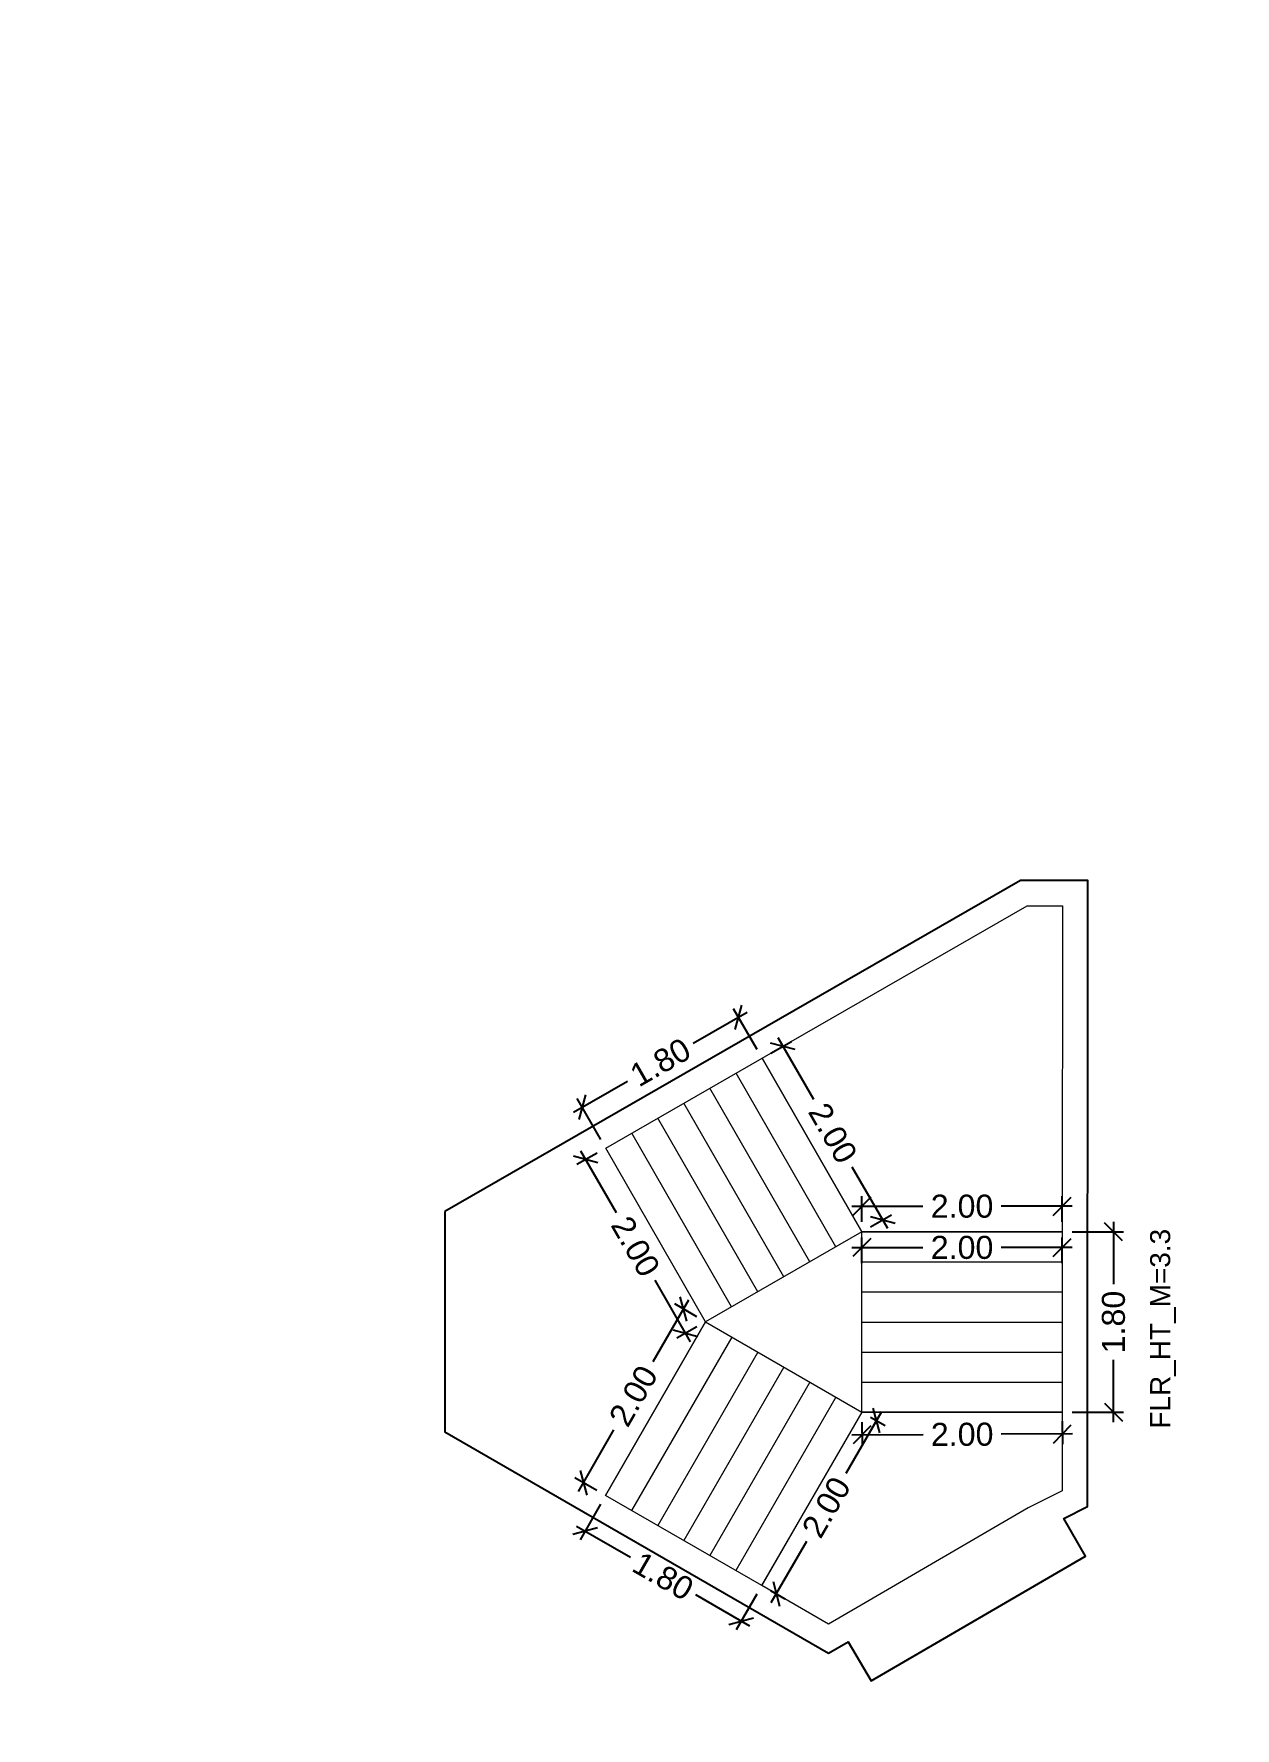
# Model space of a CAD drawing. Header units: metres. Extents: x 256329 to 886268, y -249371 to 355.
# Drawn here: x 283771.16 to 283783.15, y -611.79 to -594.87 of the extents above; entities that cross this region are included whole.
import ezdxf

# ---------------------------------------------------------------- set-up
doc = ezdxf.new("R2010")
doc.units = ezdxf.units.M
doc.header["$MEASUREMENT"] = 0
doc.header["$PDMODE"] = 35
doc.linetypes.add('CONTINOUS', pattern=[0])
doc.layers.get('0').update_dxf_attribs({"lineweight": 18})
doc.layers.get('Defpoints').update_dxf_attribs({"lineweight": 20})
doc.layers.add('BLK_1_FLR_5_STAIR_3', color=7, linetype='Continuous', plot=False)
for name, color, linetype, lineweight in [('BLK_1_FLR_5_STAIR_3_FLIGHT_1', 7, 'Continuous', 0), ('BLK_1_FLR_5_STAIR_3_FLIGHT_2', 7, 'Continuous', 0), ('BLK_1_FLR_5_STAIR_3_FLIGHT_3', 7, 'Continuous', 0), ('BLK_1_FLR_5_STAIR_3_LANDING_1', 7, 'Continuous', 0), ('BLK_1_FLR_5_STAIR_3_LANDING_2', 7, 'Continuous', 0)]:
    doc.layers.add(name, color=color, linetype=linetype, lineweight=lineweight)
doc.styles.get("Standard").update_dxf_attribs({"font": 'arial.ttf'})
doc.dimstyles.new('METRIC DIM', dxfattribs={"dimtxt": 0.23, "dimasz": 0.18, "dimexe": 0.1, "dimexo": 0.1, "dimgap": 0.09, "dimtad": 0, "dimzin": 0, "dimdsep": 46, "dimtxsty": 'Standard', "dimblk": 'OBLIQUE', "dimcen": 0, "dimdle": 0.1, "dimclrd": 147, "dimclre": 147, "dimclrt": 7, "dimadec": 0, "dimazin": 0, "dimtfac": 1, "dimtofl": 0, "dimtmove": 0, "dimatfit": 2, "dimfxl": 0.125, "dimtolj": 1, "dimtzin": 0, "dimarcsym": 0})

# ---------------------------------------------------------------- blocks, each defined once
blk = doc.blocks.new('_Oblique')
at = {"color": 0, "linetype": 'ByBlock', "lineweight": -2}
blk.add_line((-0.5, -0.5), (0.5, 0.5), dxfattribs=at)
blk = doc.blocks.new('*D966')
at = {"layer": 'BLK_1_FLR_5_STAIR_3_FLIGHT_1', "color": 147, "lineweight": -2, "transparency": 16777216}
for p, q in [((283778.374872, -605.012028), (283778.139779, -604.602905)), ((283778.276306, -604.639787), (283777.73657, -604.949934)), ((283776.542214, -605.636242), (283777.08195, -605.326095)), ((283776.814189, -605.908838), (283776.579096, -605.499715))]:
    blk.add_line(p, q, dxfattribs=at)
at = {"layer": 'Defpoints', "color": 0, "linetype": 'CONTINOUS', "transparency": 16777216}
for p in [(283778.189602, -604.68961), (283778.424695, -605.098733, 0.042641), (283776.864012, -605.995543, 0.042641)]:
    blk.add_point(p, dxfattribs=at)
at = {"layer": 'BLK_1_FLR_5_STAIR_3_FLIGHT_1', "color": 147, "linetype": 'CONTINOUS', "lineweight": -2, "transparency": 16777216, "xscale": 0.18, "yscale": 0.18, "zscale": 0.18}
for p, rotation in [((283778.189602, -604.68961), 29.88281300000001), ((283776.628919, -605.586419), 209.882813)]:
    blk.add_blockref('_Oblique', p, dxfattribs=dict(at, rotation=rotation))
at = {"layer": 'BLK_1_FLR_5_STAIR_3_FLIGHT_1', "color": 7, "linetype": 'CONTINOUS', "transparency": 16777216, "insert": (283777.40926, -605.138014), "char_height": 0.23, "attachment_point": 5, "rotation": 29.8828126}
blk.add_mtext('\\A1;1.80', dxfattribs=at)
blk = doc.blocks.new('*D967')
at = {"layer": 'BLK_1_FLR_5_STAIR_3_FLIGHT_2', "color": 147, "lineweight": -2, "transparency": 16777216}
for p, q in [((283781.521797, -606.832861), (283782.033769, -606.833045)), ((283781.933805, -606.733009), (283781.933581, -607.35551)), ((283781.933086, -608.733009), (283781.93331, -608.110509)), ((283781.52115, -608.632861), (283782.033122, -608.633045))]:
    blk.add_line(p, q, dxfattribs=at)
at = {"layer": 'Defpoints', "color": 0, "linetype": 'CONTINOUS', "transparency": 16777216}
for p in [(283781.421797, -606.832825, 0.042641), (283781.933769, -606.833009), (283781.42115, -608.632825, 0.042641)]:
    blk.add_point(p, dxfattribs=at)
at = {"layer": 'BLK_1_FLR_5_STAIR_3_FLIGHT_2', "color": 147, "linetype": 'CONTINOUS', "lineweight": -2, "transparency": 16777216, "xscale": 0.18, "yscale": 0.18, "zscale": 0.18}
for p, rotation in [((283781.933769, -606.833009), 89.979403), ((283781.933122, -608.633009), 269.979403)]:
    blk.add_blockref('_Oblique', p, dxfattribs=dict(at, rotation=rotation))
at = {"layer": 'BLK_1_FLR_5_STAIR_3_FLIGHT_2', "color": 7, "linetype": 'CONTINOUS', "transparency": 16777216, "insert": (283781.933445, -607.733009), "char_height": 0.23, "attachment_point": 5, "rotation": 89.9794033}
blk.add_mtext('\\A1;1.80', dxfattribs=at)
blk = doc.blocks.new('*D968')
at = {"layer": 'BLK_1_FLR_5_STAIR_3_FLIGHT_3', "color": 147, "lineweight": -2, "transparency": 16777216}
for p, q in [((283777.689195, -607.515806), (283777.335051, -608.131732)), ((283777.773776, -607.67979), (283777.552658, -607.552652)), ((283776.591825, -609.424348), (283776.945969, -608.808422)), ((283776.776097, -609.414948), (283776.55498, -609.287811))]:
    blk.add_line(p, q, dxfattribs=at)
at = {"layer": 'Defpoints', "color": 0, "linetype": 'CONTINOUS', "transparency": 16777216}
for p in [(283777.639349, -607.602497), (283777.860467, -607.729635, 0.042641), (283776.862789, -609.464794, 0.042641)]:
    blk.add_point(p, dxfattribs=at)
at = {"layer": 'BLK_1_FLR_5_STAIR_3_FLIGHT_3', "color": 147, "linetype": 'CONTINOUS', "lineweight": -2, "transparency": 16777216, "xscale": 0.18, "yscale": 0.18, "zscale": 0.18}
for p, rotation in [((283777.639349, -607.602497), 60.102044), ((283776.641671, -609.337656), 240.102044)]:
    blk.add_blockref('_Oblique', p, dxfattribs=dict(at, rotation=rotation))
at = {"layer": 'BLK_1_FLR_5_STAIR_3_FLIGHT_3', "color": 7, "linetype": 'CONTINOUS', "transparency": 16777216, "insert": (283777.14051, -608.470077), "char_height": 0.23, "attachment_point": 5, "rotation": 60.1020442}
blk.add_mtext('\\A1;2.00', dxfattribs=at)
blk = doc.blocks.new('*D969')
at = {"layer": 'BLK_1_FLR_5_STAIR_3_FLIGHT_1', "color": 147, "lineweight": -2, "transparency": 16777216}
for p, q in [((283776.777307, -606.045366), (283776.576588, -606.160704)), ((283776.61347, -606.024177), (283776.967069, -606.639531)), ((283777.709571, -607.931678), (283777.355972, -607.316324)), ((283777.773762, -607.779458), (283777.573044, -607.894796))]:
    blk.add_line(p, q, dxfattribs=at)
at = {"layer": 'Defpoints', "color": 0, "linetype": 'CONTINOUS', "transparency": 16777216}
for p in [(283776.663293, -606.110881), (283776.864012, -605.995543, 0.042641), (283777.860467, -607.729635, 0.042641)]:
    blk.add_point(p, dxfattribs=at)
at = {"layer": 'BLK_1_FLR_5_STAIR_3_FLIGHT_1', "color": 147, "linetype": 'CONTINOUS', "lineweight": -2, "transparency": 16777216, "xscale": 0.18, "yscale": 0.18, "zscale": 0.18}
for p, rotation in [((283776.663293, -606.110881), 119.882813), ((283777.659748, -607.844974), 299.882813)]:
    blk.add_blockref('_Oblique', p, dxfattribs=dict(at, rotation=rotation))
at = {"layer": 'BLK_1_FLR_5_STAIR_3_FLIGHT_1', "color": 7, "linetype": 'CONTINOUS', "transparency": 16777216, "insert": (283777.16152, -606.977927), "char_height": 0.23, "attachment_point": 5, "rotation": 299.8828126}
blk.add_mtext('\\A1;2.00', dxfattribs=at)
blk = doc.blocks.new('*D970')
at = {"layer": 'BLK_1_FLR_5_STAIR_3_LANDING_2', "color": 147, "lineweight": -2, "transparency": 16777216}
for p, q in [((283779.322169, -608.860552), (283780.031985, -608.857375)), ((283779.421598, -608.732824), (283779.422615, -608.960104)), ((283781.522366, -608.850703), (283780.81255, -608.853881)), ((283781.421797, -608.723871), (283781.422814, -608.95115))]:
    blk.add_line(p, q, dxfattribs=at)
at = {"layer": 'Defpoints', "color": 0, "linetype": 'CONTINOUS', "transparency": 16777216}
for p in [(283779.42115, -608.632825, 0.042641), (283781.421349, -608.623872, 0.042641), (283781.422367, -608.851151)]:
    blk.add_point(p, dxfattribs=at)
at = {"layer": 'BLK_1_FLR_5_STAIR_3_LANDING_2', "color": 147, "linetype": 'CONTINOUS', "lineweight": -2, "transparency": 16777216, "xscale": 0.18, "yscale": 0.18, "zscale": 0.18}
for p, rotation in [((283779.422168, -608.860105), 180.256477), ((283781.422367, -608.851151), 0.256477)]:
    blk.add_blockref('_Oblique', p, dxfattribs=dict(at, rotation=rotation))
at = {"layer": 'BLK_1_FLR_5_STAIR_3_LANDING_2', "color": 7, "linetype": 'CONTINOUS', "transparency": 16777216, "insert": (283780.422267, -608.855628), "char_height": 0.23, "attachment_point": 5, "rotation": 0.2564771}
blk.add_mtext('\\A1;2.00', dxfattribs=at)
blk = doc.blocks.new('*D971')
at = {"layer": 'BLK_1_FLR_5_STAIR_3_LANDING_2', "color": 147, "lineweight": -2, "transparency": 16777216}
for p, q in [((283779.616076, -608.629859), (283779.261499, -609.244273)), ((283779.507762, -608.682809), (283779.652704, -608.766455)), ((283778.516763, -610.534757), (283778.87134, -609.920343)), ((283778.508417, -610.414483), (283778.653359, -610.498128))]:
    blk.add_line(p, q, dxfattribs=at)
at = {"layer": 'Defpoints', "color": 0, "linetype": 'CONTINOUS', "transparency": 16777216}
for p in [(283779.42115, -608.632825, 0.042641), (283778.421805, -610.364499, 0.042641), (283778.566747, -610.448145)]:
    blk.add_point(p, dxfattribs=at)
at = {"layer": 'BLK_1_FLR_5_STAIR_3_LANDING_2', "color": 147, "linetype": 'CONTINOUS', "lineweight": -2, "transparency": 16777216, "xscale": 0.18, "yscale": 0.18, "zscale": 0.18}
for p, rotation in [((283779.566092, -608.716471), 60.01084000000001), ((283778.566747, -610.448145), 240.01084)]:
    blk.add_blockref('_Oblique', p, dxfattribs=dict(at, rotation=rotation))
at = {"layer": 'BLK_1_FLR_5_STAIR_3_LANDING_2', "color": 7, "linetype": 'CONTINOUS', "transparency": 16777216, "insert": (283779.066419, -609.582308), "char_height": 0.23, "attachment_point": 5, "rotation": 60.0108404}
blk.add_mtext('\\A1;2.00', dxfattribs=at)
blk = doc.blocks.new('*D972')
at = {"layer": 'BLK_1_FLR_5_STAIR_3_LANDING_1', "color": 147, "lineweight": -2, "transparency": 16777216}
for p, q in [((283778.5114, -605.04891), (283778.719525, -604.929316)), ((283778.582998, -604.892434), (283778.936597, -605.507788)), ((283779.679099, -606.799935), (283779.3255, -606.184581)), ((283779.507855, -606.783003), (283779.715981, -606.663408))]:
    blk.add_line(p, q, dxfattribs=at)
at = {"layer": 'Defpoints', "color": 0, "linetype": 'CONTINOUS', "transparency": 16777216}
for p in [(283778.424695, -605.098733, 0.042641), (283778.632821, -604.979138), (283779.42115, -606.832825, 0.042641)]:
    blk.add_point(p, dxfattribs=at)
at = {"layer": 'BLK_1_FLR_5_STAIR_3_LANDING_1', "color": 147, "linetype": 'CONTINOUS', "lineweight": -2, "transparency": 16777216, "xscale": 0.18, "yscale": 0.18, "zscale": 0.18}
for p, rotation in [((283778.632821, -604.979138), 119.882813), ((283779.629276, -606.713231), 299.882813)]:
    blk.add_blockref('_Oblique', p, dxfattribs=dict(at, rotation=rotation))
at = {"layer": 'BLK_1_FLR_5_STAIR_3_LANDING_1', "color": 7, "linetype": 'CONTINOUS', "transparency": 16777216, "insert": (283779.131048, -605.846185), "char_height": 0.23, "attachment_point": 5, "rotation": 299.8828126}
blk.add_mtext('\\A1;2.00', dxfattribs=at)
blk = doc.blocks.new('*D973')
at = {"layer": 'BLK_1_FLR_5_STAIR_3_LANDING_1', "color": 147, "lineweight": -2, "transparency": 16777216}
for p, q in [((283779.42115, -606.732825), (283779.42115, -606.477175)), ((283781.42115, -606.732825), (283781.42115, -606.477175)), ((283779.32115, -606.577175), (283780.030864, -606.577175)), ((283781.52115, -606.577175), (283780.811437, -606.577175))]:
    blk.add_line(p, q, dxfattribs=at)
at = {"layer": 'Defpoints', "color": 0, "linetype": 'CONTINOUS', "transparency": 16777216}
for p in [(283781.42115, -606.577175), (283779.42115, -606.832825, 0.042641), (283781.42115, -606.832825, 0.042641)]:
    blk.add_point(p, dxfattribs=at)
at = {"layer": 'BLK_1_FLR_5_STAIR_3_LANDING_1', "color": 147, "linetype": 'CONTINOUS', "lineweight": -2, "transparency": 16777216, "xscale": 0.18, "yscale": 0.18, "zscale": 0.18, "rotation": 180}
blk.add_blockref('_Oblique', (283779.42115, -606.577175), dxfattribs=at)
at = {"layer": 'BLK_1_FLR_5_STAIR_3_LANDING_1', "color": 147, "linetype": 'CONTINOUS', "lineweight": -2, "transparency": 16777216, "xscale": 0.18, "yscale": 0.18, "zscale": 0.18}
blk.add_blockref('_Oblique', (283781.42115, -606.577175), dxfattribs=at)
at = {"layer": 'BLK_1_FLR_5_STAIR_3_LANDING_1', "color": 7, "linetype": 'CONTINOUS', "transparency": 16777216, "insert": (283780.42115, -606.577175), "char_height": 0.23, "attachment_point": 5}
blk.add_mtext('\\A1;2.00', dxfattribs=at)
blk = doc.blocks.new('*D974')
at = {"layer": 'BLK_1_FLR_5_STAIR_3_FLIGHT_3', "color": 147, "lineweight": -2, "transparency": 16777216}
for p, q in [((283776.812805, -609.551406), (283776.607399, -609.907335)), ((283776.570771, -609.77074), (283777.10993, -610.081888)), ((283778.303011, -610.770412), (283777.763851, -610.459264)), ((283778.371821, -610.451111), (283778.166415, -610.80704))]:
    blk.add_line(p, q, dxfattribs=at)
at = {"layer": 'Defpoints', "color": 0, "linetype": 'CONTINOUS', "transparency": 16777216}
for p in [(283776.862789, -609.464794, 0.042641), (283778.421805, -610.364499, 0.042641), (283778.216399, -610.720428)]:
    blk.add_point(p, dxfattribs=at)
at = {"layer": 'BLK_1_FLR_5_STAIR_3_FLIGHT_3', "color": 147, "linetype": 'CONTINOUS', "lineweight": -2, "transparency": 16777216, "xscale": 0.18, "yscale": 0.18, "zscale": 0.18}
for p, rotation in [((283776.657383, -609.820723), 150.01084), ((283778.216399, -610.720428), 330.01084)]:
    blk.add_blockref('_Oblique', p, dxfattribs=dict(at, rotation=rotation))
at = {"layer": 'BLK_1_FLR_5_STAIR_3_FLIGHT_3', "color": 7, "linetype": 'CONTINOUS', "transparency": 16777216, "insert": (283777.436891, -610.270576), "char_height": 0.23, "attachment_point": 5, "rotation": 330.0108404}
blk.add_mtext('\\A1;1.80', dxfattribs=at)
blk = doc.blocks.new('*D985')
at = {"layer": 'BLK_1_FLR_5_STAIR_3_FLIGHT_2', "color": 147, "lineweight": -2, "transparency": 16777216}
for p, q in [((283779.32115, -606.988778), (283780.030864, -606.988778)), ((283779.42115, -607.144429), (283779.42115, -606.888778)), ((283781.52115, -606.988778), (283780.811437, -606.988778)), ((283781.42115, -607.144429), (283781.42115, -606.888778))]:
    blk.add_line(p, q, dxfattribs=at)
at = {"layer": 'Defpoints', "color": 0, "linetype": 'CONTINOUS', "transparency": 16777216}
for p in [(283781.42115, -606.988778), (283779.42115, -607.244429, 0.042641), (283781.42115, -607.244429, 0.042641)]:
    blk.add_point(p, dxfattribs=at)
at = {"layer": 'BLK_1_FLR_5_STAIR_3_FLIGHT_2', "color": 147, "linetype": 'CONTINOUS', "lineweight": -2, "transparency": 16777216, "xscale": 0.18, "yscale": 0.18, "zscale": 0.18, "rotation": 180}
blk.add_blockref('_Oblique', (283779.42115, -606.988778), dxfattribs=at)
at = {"layer": 'BLK_1_FLR_5_STAIR_3_FLIGHT_2', "color": 147, "linetype": 'CONTINOUS', "lineweight": -2, "transparency": 16777216, "xscale": 0.18, "yscale": 0.18, "zscale": 0.18}
blk.add_blockref('_Oblique', (283781.42115, -606.988778), dxfattribs=at)
at = {"layer": 'BLK_1_FLR_5_STAIR_3_FLIGHT_2', "color": 7, "linetype": 'CONTINOUS', "transparency": 16777216, "insert": (283780.42115, -606.988778), "char_height": 0.23, "attachment_point": 5}
blk.add_mtext('\\A1;2.00', dxfattribs=at)

msp = doc.modelspace()

# ---------------------------------------------------------------- linework, layer by layer
at = {"layer": 'BLK_1_FLR_5_STAIR_3', "color": 7, "linetype": 'CONTINOUS', "elevation": -101.239328}
msp.add_lwpolyline([(283775.256159, -606.627294), (283775.256159, -608.830087), (283779.088372, -611.041649), (283779.284172, -610.928518), (283779.513933, -611.317043), (283781.652114, -610.071352), (283781.435724, -609.695478), (283781.67443, -609.575744), (283781.675994, -603.324002), (283781.005042, -603.323834)], close=True, dxfattribs=at)
at = {"layer": 'BLK_1_FLR_5_STAIR_3_FLIGHT_1', "color": 3, "linetype": 'CONTINOUS'}
for p, q in [((283779.42115, -606.832825, -101.239328), (283778.424695, -605.098733, -101.239328)), ((283779.161036, -606.982294, -101.239328), (283778.164581, -605.248201, -101.239328)), ((283778.900923, -607.131762, -101.239328), (283777.904467, -605.39767, -101.239328)), ((283778.640809, -607.28123, -101.239328), (283777.644353, -605.547138, -101.239328)), ((283778.380695, -607.430699, -101.239328), (283777.384239, -605.696606, -101.239328)), ((283778.120581, -607.580167, -101.239328), (283777.124126, -605.846074, -101.239328)), ((283777.860467, -607.729635, -101.239328), (283776.864012, -605.995543, -101.239328))]:
    msp.add_line(p, q, dxfattribs=at)
at = {"layer": 'BLK_1_FLR_5_STAIR_3_FLIGHT_1', "color": 7, "linetype": 'CONTINOUS', "elevation": -101.239328}
msp.add_lwpolyline([(283776.864012, -605.995543), (283778.424695, -605.098733), (283779.42115, -606.832825), (283777.860467, -607.729635), (283776.864012, -605.995543)], dxfattribs=at)
at = {"layer": 'BLK_1_FLR_5_STAIR_3_FLIGHT_2', "color": 3, "linetype": 'CONTINOUS'}
for p, q in [((283779.42115, -606.832825, -101.239328), (283781.42115, -606.832825, -101.239328)), ((283779.42115, -607.132825, -101.239328), (283781.42115, -607.132825, -101.239328)), ((283779.42115, -607.432825, -101.239328), (283781.42115, -607.432825, -101.239328)), ((283779.42115, -607.732825, -101.239328), (283781.42115, -607.732825, -101.239328)), ((283779.42115, -608.032825, -101.239328), (283781.42115, -608.032825, -101.239328)), ((283779.42115, -608.332825, -101.239328), (283781.42115, -608.332825, -101.239328)), ((283779.42115, -608.632825, -101.239328), (283781.42115, -608.632825, -101.239328))]:
    msp.add_line(p, q, dxfattribs=at)
at = {"layer": 'BLK_1_FLR_5_STAIR_3_FLIGHT_2', "color": 7, "linetype": 'CONTINOUS', "elevation": -101.239328}
msp.add_lwpolyline([(283781.42115, -608.632825), (283779.42115, -608.632825), (283779.42115, -606.832825), (283781.42115, -606.832825)], close=True, dxfattribs=at)
at = {"layer": 'BLK_1_FLR_5_STAIR_3_FLIGHT_3', "color": 3, "linetype": 'CONTINOUS'}
for p, q in [((283777.860467, -607.729635, -101.239328), (283776.862789, -609.464794, -101.239328)), ((283778.12197, -607.883071, -101.239328), (283777.122625, -609.614745, -101.239328)), ((283778.381806, -608.033022, -101.239328), (283777.382461, -609.764696, -101.239328)), ((283778.641642, -608.182973, -101.239328), (283777.642297, -609.914647, -101.239328)), ((283778.901478, -608.332924, -101.239328), (283777.902133, -610.064597, -101.239328)), ((283779.161314, -608.482875, -101.239328), (283778.161969, -610.214548, -101.239328)), ((283779.42115, -608.632825, -101.239328), (283778.421805, -610.364499, -101.239328))]:
    msp.add_line(p, q, dxfattribs=at)
at = {"layer": 'BLK_1_FLR_5_STAIR_3_FLIGHT_3', "ltscale": 0.05, "elevation": -101.239328}
msp.add_lwpolyline([(283777.860467, -607.729635), (283779.42115, -608.632825), (283778.421805, -610.364499), (283776.862789, -609.464794), (283777.860467, -607.729635)], dxfattribs=at)
at = {"layer": 'BLK_1_FLR_5_STAIR_3_LANDING_1', "color": 7, "linetype": 'CONTINOUS', "elevation": -101.239328}
msp.add_lwpolyline([(283779.42115, -606.832825), (283778.424695, -605.098733), (283781.072612, -603.57717), (283781.422612, -603.577258), (283781.42115, -606.832825), (283779.42115, -606.832825)], dxfattribs=at)
at = {"layer": 'BLK_1_FLR_5_STAIR_3_LANDING_2', "color": 7, "linetype": 'CONTINOUS', "elevation": -101.239328}
msp.add_lwpolyline([(283779.42115, -608.632825), (283781.42115, -608.632825), (283781.42115, -609.419388), (283781.082323, -609.589342), (283781.082323, -609.589342), (283779.374571, -610.583724), (283779.374571, -610.583724), (283779.088296, -610.74913), (283778.421805, -610.364499), (283779.423247, -608.634039)], dxfattribs=at)

# ---------------------------------------------------------------- texts
at = {"layer": 'BLK_1_FLR_5_STAIR_3', "color": 7, "linetype": 'CONTINOUS', "insert": (283782.298911, -608.797362, -101.281969), "char_height": 0.2, "attachment_point": 1, "rotation": 90}
msp.add_mtext_dynamic_manual_height_columns('FLR_HT_M=3.3', width=2.272281, gutter_width=0.405, heights=[0.300679], dxfattribs=at)

# ---------------------------------------------------------------- dimensions: what is measured, and where the dimension line sits
at = {"layer": 'BLK_1_FLR_5_STAIR_3_FLIGHT_1', "color": 1, "linetype": 'CONTINOUS'}
dim = msp.add_aligned_dim(p1=(283776.864012, -605.995543, -101.239328), p2=(283778.424695, -605.098733, -101.239328), distance=0.471858, dimstyle='METRIC DIM', override={"dimfxl": 0.18}, dxfattribs=at)
dim.commit()
dim.dimension.update_dxf_attribs({"geometry": '*D966', "text_midpoint": (283777.40926, -605.138014, -101.281969)})
at = {"layer": 'BLK_1_FLR_5_STAIR_3_FLIGHT_1', "color": 2, "linetype": 'CONTINOUS'}
dim = msp.add_aligned_dim(p1=(283777.860467, -607.729635, -101.239328), p2=(283776.864012, -605.995543, -101.239328), distance=0.231497, dimstyle='METRIC DIM', override={"dimfxl": 0.18}, dxfattribs=at)
dim.commit()
dim.dimension.update_dxf_attribs({"geometry": '*D969', "text_midpoint": (283777.16152, -606.977927, -101.281969)})
at = {"layer": 'BLK_1_FLR_5_STAIR_3_FLIGHT_2', "color": 2, "linetype": 'CONTINOUS'}
dim = msp.add_aligned_dim(p1=(283779.42115, -607.244429, -101.239328), p2=(283781.42115, -607.244429, -101.239328), distance=0.255651, dimstyle='METRIC DIM', override={"dimfxl": 0.18}, dxfattribs=at)
dim.commit()
dim.dimension.update_dxf_attribs({"geometry": '*D985', "text_midpoint": (283780.42115, -606.988778, -101.281969)})
at = {"layer": 'BLK_1_FLR_5_STAIR_3_FLIGHT_2', "color": 1, "linetype": 'CONTINOUS'}
dim = msp.add_aligned_dim(p1=(283781.42115, -608.632825, -101.239328), p2=(283781.421797, -606.832825, -101.239328), distance=-0.511972, dimstyle='METRIC DIM', override={"dimfxl": 0.18}, dxfattribs=at)
dim.commit()
dim.dimension.update_dxf_attribs({"geometry": '*D967', "text_midpoint": (283781.933445, -607.733009, -101.281969)})
at = {"layer": 'BLK_1_FLR_5_STAIR_3_FLIGHT_3', "color": 2, "linetype": 'CONTINOUS'}
dim = msp.add_aligned_dim(p1=(283776.862789, -609.464794, -101.239328), p2=(283777.860467, -607.729635, -101.239328), distance=0.255063, dimstyle='METRIC DIM', override={"dimfxl": 0.18}, dxfattribs=at)
dim.commit()
dim.dimension.update_dxf_attribs({"geometry": '*D968', "text_midpoint": (283777.14051, -608.470077, -101.281969)})
at = {"layer": 'BLK_1_FLR_5_STAIR_3_FLIGHT_3', "color": 1, "linetype": 'CONTINOUS'}
dim = msp.add_aligned_dim(p1=(283776.862789, -609.464794, -101.239328), p2=(283778.421805, -610.364499, -101.239328), distance=-0.410947, dimstyle='METRIC DIM', override={"dimfxl": 0.18}, dxfattribs=at)
dim.commit()
dim.dimension.update_dxf_attribs({"geometry": '*D974', "text_midpoint": (283777.436891, -610.270576, -101.281969)})
at = {"layer": 'BLK_1_FLR_5_STAIR_3_LANDING_1', "color": 1, "linetype": 'CONTINOUS'}
dim = msp.add_aligned_dim(p1=(283779.42115, -606.832825, -101.239328), p2=(283778.424695, -605.098733, -101.239328), distance=-0.24004, dimstyle='METRIC DIM', override={"dimfxl": 0.18}, dxfattribs=at)
dim.commit()
dim.dimension.update_dxf_attribs({"geometry": '*D972', "text_midpoint": (283779.131048, -605.846185, -101.281969)})
at = {"layer": 'BLK_1_FLR_5_STAIR_3_LANDING_1', "color": 2, "linetype": 'CONTINOUS'}
dim = msp.add_aligned_dim(p1=(283779.42115, -606.832825, -101.239328), p2=(283781.42115, -606.832825, -101.239328), distance=0.25565, dimstyle='METRIC DIM', override={"dimfxl": 0.18}, dxfattribs=at)
dim.commit()
dim.dimension.update_dxf_attribs({"geometry": '*D973', "text_midpoint": (283780.42115, -606.577175, -101.281969)})
at = {"layer": 'BLK_1_FLR_5_STAIR_3_LANDING_2', "color": 1, "linetype": 'CONTINOUS'}
dim = msp.add_aligned_dim(p1=(283779.42115, -608.632825, -101.239328), p2=(283778.421805, -610.364499, -101.239328), distance=0.167346, dimstyle='METRIC DIM', override={"dimfxl": 0.18}, dxfattribs=at)
dim.commit()
dim.dimension.update_dxf_attribs({"geometry": '*D971', "text_midpoint": (283779.066419, -609.582308, -101.281969)})
at = {"layer": 'BLK_1_FLR_5_STAIR_3_LANDING_2', "color": 2, "linetype": 'CONTINOUS'}
dim = msp.add_aligned_dim(p1=(283779.42115, -608.632825, -101.239328), p2=(283781.421349, -608.623872, -101.239328), distance=-0.227281, dimstyle='METRIC DIM', override={"dimfxl": 0.18}, dxfattribs=at)
dim.commit()
dim.dimension.update_dxf_attribs({"geometry": '*D970', "text_midpoint": (283780.422267, -608.855628, -101.281969)})

doc.saveas('drawing.dxf')
